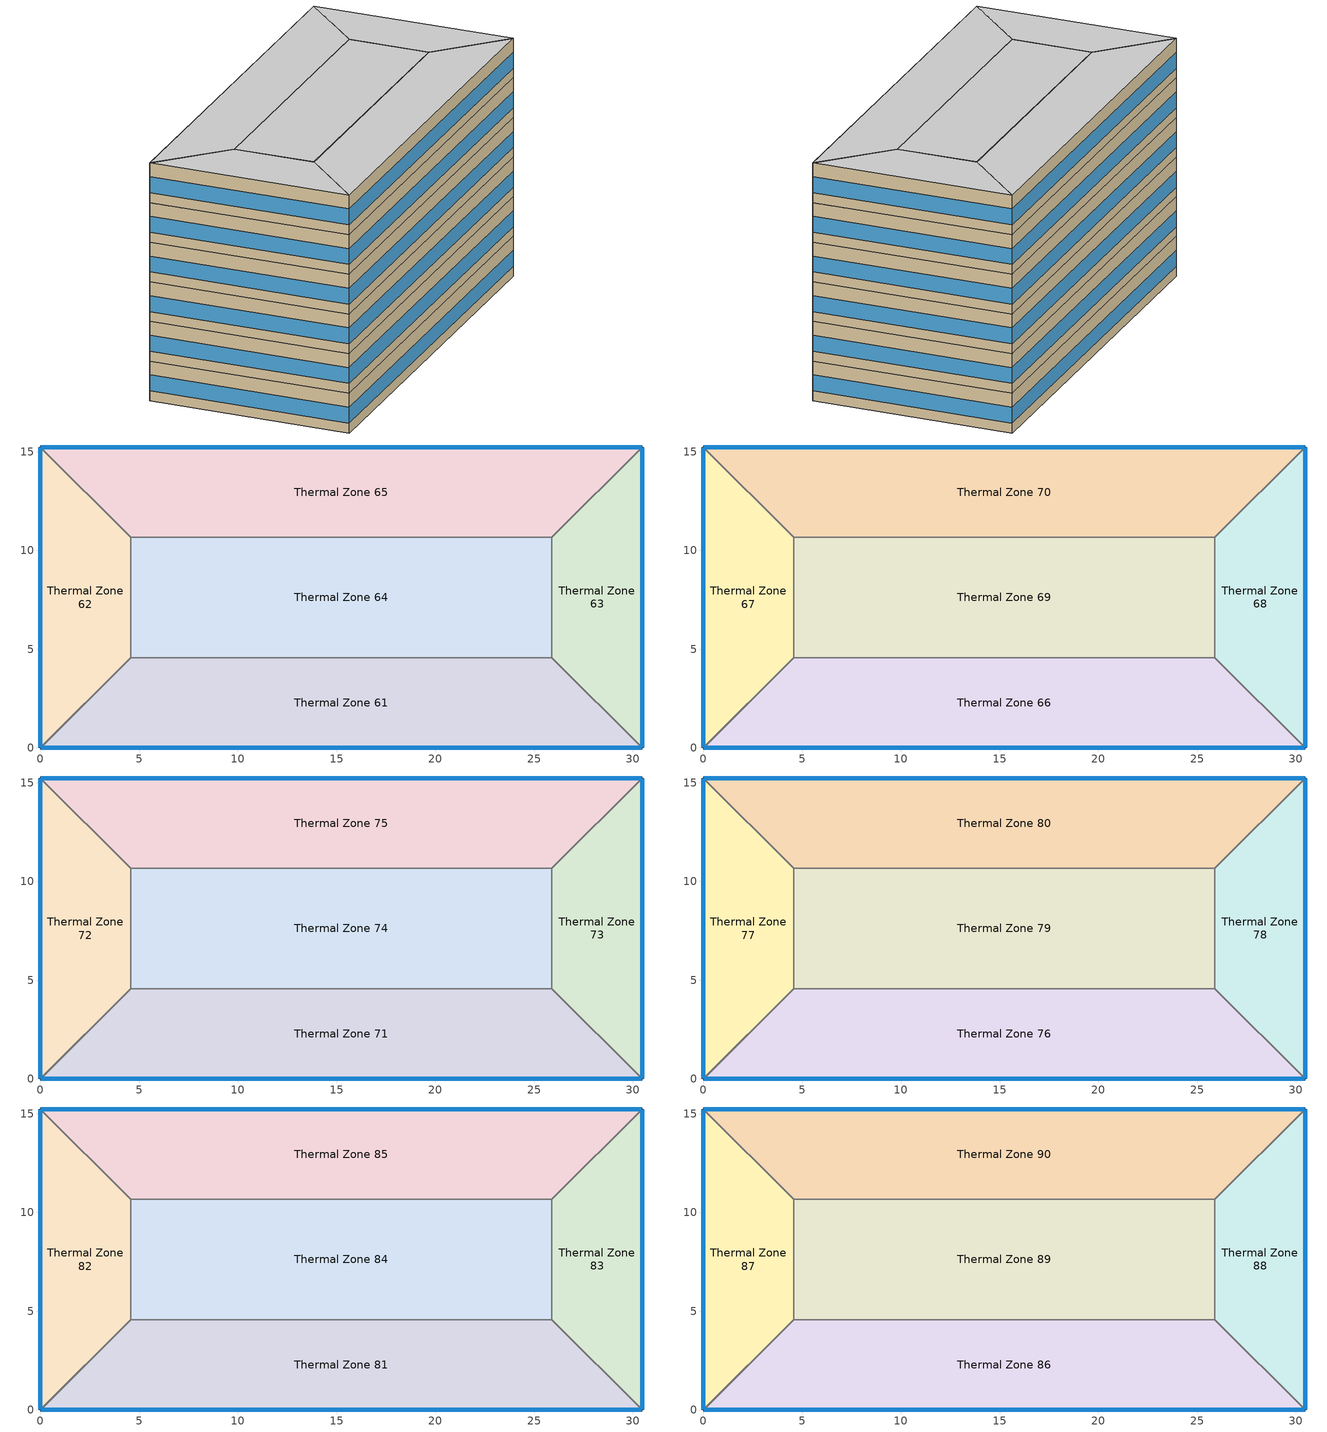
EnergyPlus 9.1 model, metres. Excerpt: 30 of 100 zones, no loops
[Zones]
Thermal Zone 61
 floor to Thermal Zone 56 (Interior Floor): 25.91,4.57 30.48,0 0,0 4.57,4.57 z36.58
 wall outside (ASHRAE 90.1-2010 ExtWall Mass ClimateZone 5): 0,0 30.48,0 z36.58:39.62
 wall to Thermal Zone 62 (Interior Wall): 4.57,4.57 0,0 z36.58:39.62
 wall to Thermal Zone 64 (Interior Wall): 25.91,4.57 4.57,4.57 z36.58:39.62
 wall to Thermal Zone 63 (Interior Wall): 30.48,0 25.91,4.57 z36.58:39.62
 window (ASHRAE 90.1-2010 ExtWindow Metal ClimateZone 4-6): 0.03,0 30.45,0 z37.34:38.56
Thermal Zone 62
 floor to Thermal Zone 57 (Interior Floor): 0,15.24 4.57,10.67 4.57,4.57 0,0 z36.58
 wall outside (ASHRAE 90.1-2010 ExtWall Mass ClimateZone 5): 0,15.24 0,0 z36.58:39.62
 wall to Thermal Zone 64 (Interior Wall): 4.57,4.57 4.57,10.67 z36.58:39.62
 wall to Thermal Zone 65 (Interior Wall): 4.57,10.67 0,15.24 z36.58:39.62
 window (ASHRAE 90.1-2010 ExtWindow Metal ClimateZone 4-6): 0,15.21 0,0.03 z37.34:38.56
Thermal Zone 63
 floor to Thermal Zone 58 (Interior Floor): 30.48,15.24 30.48,0 25.91,4.57 25.91,10.67 z36.58
 wall outside (ASHRAE 90.1-2010 ExtWall Mass ClimateZone 5): 30.48,0 30.48,15.24 z36.58:39.62
 wall to Thermal Zone 64 (Interior Wall): 25.91,10.67 25.91,4.57 z36.58:39.62
 wall to Thermal Zone 65 (Interior Wall): 30.48,15.24 25.91,10.67 z36.58:39.62
 window (ASHRAE 90.1-2010 ExtWindow Metal ClimateZone 4-6): 30.48,0.03 30.48,15.21 z37.34:38.56
Thermal Zone 64
 floor to Thermal Zone 59 (Interior Floor): 25.91,10.67 25.91,4.57 4.57,4.57 4.57,10.67 z36.58
 wall to Thermal Zone 65 (Interior Wall): 25.91,10.67 4.57,10.67 z36.58:39.62
Thermal Zone 65
 floor to Thermal Zone 60 (Interior Floor): 30.48,15.24 25.91,10.67 4.57,10.67 0,15.24 z36.58
 wall outside (ASHRAE 90.1-2010 ExtWall Mass ClimateZone 5): 30.48,15.24 0,15.24 z36.58:39.62
 window (ASHRAE 90.1-2010 ExtWindow Metal ClimateZone 4-6): 30.45,15.24 0.03,15.24 z37.34:38.56
Thermal Zone 66
 floor to Thermal Zone 61 (Interior Floor): 25.91,4.57 30.48,0 0,0 4.57,4.57 z39.62
 wall outside (ASHRAE 90.1-2010 ExtWall Mass ClimateZone 5): 0,0 30.48,0 z39.62:42.67
 wall to Thermal Zone 67 (Interior Wall): 4.57,4.57 0,0 z39.62:42.67
 wall to Thermal Zone 69 (Interior Wall): 25.91,4.57 4.57,4.57 z39.62:42.67
 wall to Thermal Zone 68 (Interior Wall): 30.48,0 25.91,4.57 z39.62:42.67
 window (ASHRAE 90.1-2010 ExtWindow Metal ClimateZone 4-6): 0.03,0 30.45,0 z40.38:41.61
Thermal Zone 67
 floor to Thermal Zone 62 (Interior Floor): 0,15.24 4.57,10.67 4.57,4.57 0,0 z39.62
 wall outside (ASHRAE 90.1-2010 ExtWall Mass ClimateZone 5): 0,15.24 0,0 z39.62:42.67
 wall to Thermal Zone 69 (Interior Wall): 4.57,4.57 4.57,10.67 z39.62:42.67
 wall to Thermal Zone 70 (Interior Wall): 4.57,10.67 0,15.24 z39.62:42.67
 window (ASHRAE 90.1-2010 ExtWindow Metal ClimateZone 4-6): 0,15.21 0,0.03 z40.38:41.61
Thermal Zone 68
 floor to Thermal Zone 63 (Interior Floor): 30.48,15.24 30.48,0 25.91,4.57 25.91,10.67 z39.62
 wall outside (ASHRAE 90.1-2010 ExtWall Mass ClimateZone 5): 30.48,0 30.48,15.24 z39.62:42.67
 wall to Thermal Zone 69 (Interior Wall): 25.91,10.67 25.91,4.57 z39.62:42.67
 wall to Thermal Zone 70 (Interior Wall): 30.48,15.24 25.91,10.67 z39.62:42.67
 window (ASHRAE 90.1-2010 ExtWindow Metal ClimateZone 4-6): 30.48,0.03 30.48,15.21 z40.38:41.61
Thermal Zone 69
 floor to Thermal Zone 64 (Interior Floor): 25.91,10.67 25.91,4.57 4.57,4.57 4.57,10.67 z39.62
 wall to Thermal Zone 70 (Interior Wall): 25.91,10.67 4.57,10.67 z39.62:42.67
Thermal Zone 70
 floor to Thermal Zone 65 (Interior Floor): 30.48,15.24 25.91,10.67 4.57,10.67 0,15.24 z39.62
 wall outside (ASHRAE 90.1-2010 ExtWall Mass ClimateZone 5): 30.48,15.24 0,15.24 z39.62:42.67
 window (ASHRAE 90.1-2010 ExtWindow Metal ClimateZone 4-6): 30.45,15.24 0.03,15.24 z40.38:41.61
Thermal Zone 71
 floor to Thermal Zone 66 (Interior Floor): 25.91,4.57 30.48,0 0,0 4.57,4.57 z42.67
 wall outside (ASHRAE 90.1-2010 ExtWall Mass ClimateZone 5): 0,0 30.48,0 z42.67:45.72
 wall to Thermal Zone 72 (Interior Wall): 4.57,4.57 0,0 z42.67:45.72
 wall to Thermal Zone 74 (Interior Wall): 25.91,4.57 4.57,4.57 z42.67:45.72
 wall to Thermal Zone 73 (Interior Wall): 30.48,0 25.91,4.57 z42.67:45.72
 window (ASHRAE 90.1-2010 ExtWindow Metal ClimateZone 4-6): 0.03,0 30.45,0 z43.43:44.65
Thermal Zone 72
 floor to Thermal Zone 67 (Interior Floor): 0,15.24 4.57,10.67 4.57,4.57 0,0 z42.67
 wall outside (ASHRAE 90.1-2010 ExtWall Mass ClimateZone 5): 0,15.24 0,0 z42.67:45.72
 wall to Thermal Zone 74 (Interior Wall): 4.57,4.57 4.57,10.67 z42.67:45.72
 wall to Thermal Zone 75 (Interior Wall): 4.57,10.67 0,15.24 z42.67:45.72
 window (ASHRAE 90.1-2010 ExtWindow Metal ClimateZone 4-6): 0,15.21 0,0.03 z43.43:44.66
Thermal Zone 73
 floor to Thermal Zone 68 (Interior Floor): 30.48,15.24 30.48,0 25.91,4.57 25.91,10.67 z42.67
 wall outside (ASHRAE 90.1-2010 ExtWall Mass ClimateZone 5): 30.48,0 30.48,15.24 z42.67:45.72
 wall to Thermal Zone 74 (Interior Wall): 25.91,10.67 25.91,4.57 z42.67:45.72
 wall to Thermal Zone 75 (Interior Wall): 30.48,15.24 25.91,10.67 z42.67:45.72
 window (ASHRAE 90.1-2010 ExtWindow Metal ClimateZone 4-6): 30.48,0.03 30.48,15.21 z43.43:44.66
Thermal Zone 74
 floor to Thermal Zone 69 (Interior Floor): 25.91,10.67 25.91,4.57 4.57,4.57 4.57,10.67 z42.67
 wall to Thermal Zone 75 (Interior Wall): 25.91,10.67 4.57,10.67 z42.67:45.72
Thermal Zone 75
 floor to Thermal Zone 70 (Interior Floor): 30.48,15.24 25.91,10.67 4.57,10.67 0,15.24 z42.67
 wall outside (ASHRAE 90.1-2010 ExtWall Mass ClimateZone 5): 30.48,15.24 0,15.24 z42.67:45.72
 window (ASHRAE 90.1-2010 ExtWindow Metal ClimateZone 4-6): 30.45,15.24 0.03,15.24 z43.43:44.65
Thermal Zone 76
 floor to Thermal Zone 71 (Interior Floor): 25.91,4.57 30.48,0 0,0 4.57,4.57 z45.72
 wall outside (ASHRAE 90.1-2010 ExtWall Mass ClimateZone 5): 0,0 30.48,0 z45.72:48.77
 wall to Thermal Zone 77 (Interior Wall): 4.57,4.57 0,0 z45.72:48.77
 wall to Thermal Zone 79 (Interior Wall): 25.91,4.57 4.57,4.57 z45.72:48.77
 wall to Thermal Zone 78 (Interior Wall): 30.48,0 25.91,4.57 z45.72:48.77
 window (ASHRAE 90.1-2010 ExtWindow Metal ClimateZone 4-6): 0.03,0 30.45,0 z46.48:47.7
Thermal Zone 77
 floor to Thermal Zone 72 (Interior Floor): 0,15.24 4.57,10.67 4.57,4.57 0,0 z45.72
 wall outside (ASHRAE 90.1-2010 ExtWall Mass ClimateZone 5): 0,15.24 0,0 z45.72:48.77
 wall to Thermal Zone 79 (Interior Wall): 4.57,4.57 4.57,10.67 z45.72:48.77
 wall to Thermal Zone 80 (Interior Wall): 4.57,10.67 0,15.24 z45.72:48.77
 window (ASHRAE 90.1-2010 ExtWindow Metal ClimateZone 4-6): 0,15.21 0,0.03 z46.48:47.7
Thermal Zone 78
 floor to Thermal Zone 73 (Interior Floor): 30.48,15.24 30.48,0 25.91,4.57 25.91,10.67 z45.72
 wall outside (ASHRAE 90.1-2010 ExtWall Mass ClimateZone 5): 30.48,0 30.48,15.24 z45.72:48.77
 wall to Thermal Zone 79 (Interior Wall): 25.91,10.67 25.91,4.57 z45.72:48.77
 wall to Thermal Zone 80 (Interior Wall): 30.48,15.24 25.91,10.67 z45.72:48.77
 window (ASHRAE 90.1-2010 ExtWindow Metal ClimateZone 4-6): 30.48,0.03 30.48,15.21 z46.48:47.7
Thermal Zone 79
 floor to Thermal Zone 74 (Interior Floor): 25.91,10.67 25.91,4.57 4.57,4.57 4.57,10.67 z45.72
 wall to Thermal Zone 80 (Interior Wall): 25.91,10.67 4.57,10.67 z45.72:48.77
Thermal Zone 80
 floor to Thermal Zone 75 (Interior Floor): 30.48,15.24 25.91,10.67 4.57,10.67 0,15.24 z45.72
 wall outside (ASHRAE 90.1-2010 ExtWall Mass ClimateZone 5): 30.48,15.24 0,15.24 z45.72:48.77
 window (ASHRAE 90.1-2010 ExtWindow Metal ClimateZone 4-6): 30.45,15.24 0.03,15.24 z46.48:47.7
Thermal Zone 81
 floor to Thermal Zone 76 (Interior Floor): 25.91,4.57 30.48,0 0,0 4.57,4.57 z48.77
 wall outside (ASHRAE 90.1-2010 ExtWall Mass ClimateZone 5): 0,0 30.48,0 z48.77:51.82
 wall to Thermal Zone 82 (Interior Wall): 4.57,4.57 0,0 z48.77:51.82
 wall to Thermal Zone 84 (Interior Wall): 25.91,4.57 4.57,4.57 z48.77:51.82
 wall to Thermal Zone 83 (Interior Wall): 30.48,0 25.91,4.57 z48.77:51.82
 window (ASHRAE 90.1-2010 ExtWindow Metal ClimateZone 4-6): 0.03,0 30.45,0 z49.53:50.75
Thermal Zone 82
 floor to Thermal Zone 77 (Interior Floor): 0,15.24 4.57,10.67 4.57,4.57 0,0 z48.77
 wall outside (ASHRAE 90.1-2010 ExtWall Mass ClimateZone 5): 0,15.24 0,0 z48.77:51.82
 wall to Thermal Zone 84 (Interior Wall): 4.57,4.57 4.57,10.67 z48.77:51.82
 wall to Thermal Zone 85 (Interior Wall): 4.57,10.67 0,15.24 z48.77:51.82
 window (ASHRAE 90.1-2010 ExtWindow Metal ClimateZone 4-6): 0,15.21 0,0.03 z49.53:50.75
Thermal Zone 83
 floor to Thermal Zone 78 (Interior Floor): 30.48,15.24 30.48,0 25.91,4.57 25.91,10.67 z48.77
 wall outside (ASHRAE 90.1-2010 ExtWall Mass ClimateZone 5): 30.48,0 30.48,15.24 z48.77:51.82
 wall to Thermal Zone 84 (Interior Wall): 25.91,10.67 25.91,4.57 z48.77:51.82
 wall to Thermal Zone 85 (Interior Wall): 30.48,15.24 25.91,10.67 z48.77:51.82
 window (ASHRAE 90.1-2010 ExtWindow Metal ClimateZone 4-6): 30.48,0.03 30.48,15.21 z49.53:50.75
Thermal Zone 84
 floor to Thermal Zone 79 (Interior Floor): 25.91,10.67 25.91,4.57 4.57,4.57 4.57,10.67 z48.77
 wall to Thermal Zone 85 (Interior Wall): 25.91,10.67 4.57,10.67 z48.77:51.82
Thermal Zone 85
 floor to Thermal Zone 80 (Interior Floor): 30.48,15.24 25.91,10.67 4.57,10.67 0,15.24 z48.77
 wall outside (ASHRAE 90.1-2010 ExtWall Mass ClimateZone 5): 30.48,15.24 0,15.24 z48.77:51.82
 window (ASHRAE 90.1-2010 ExtWindow Metal ClimateZone 4-6): 30.45,15.24 0.03,15.24 z49.53:50.75
Thermal Zone 86
 floor to Thermal Zone 81 (Interior Floor): 25.91,4.57 30.48,0 0,0 4.57,4.57 z51.82
 wall outside (ASHRAE 90.1-2010 ExtWall Mass ClimateZone 5): 0,0 30.48,0 z51.82:54.86
 wall to Thermal Zone 87 (Interior Wall): 4.57,4.57 0,0 z51.82:54.86
 wall to Thermal Zone 89 (Interior Wall): 25.91,4.57 4.57,4.57 z51.82:54.86
 wall to Thermal Zone 88 (Interior Wall): 30.48,0 25.91,4.57 z51.82:54.86
 window (ASHRAE 90.1-2010 ExtWindow Metal ClimateZone 4-6): 0.03,0 30.45,0 z52.58:53.8
 ceiling to Thermal Zone 91 (Interior Ceiling): 30.48,0 25.91,4.57 4.57,4.57 0,0 z54.86
Thermal Zone 87
 floor to Thermal Zone 82 (Interior Floor): 0,15.24 4.57,10.67 4.57,4.57 0,0 z51.82
 wall outside (ASHRAE 90.1-2010 ExtWall Mass ClimateZone 5): 0,15.24 0,0 z51.82:54.86
 wall to Thermal Zone 89 (Interior Wall): 4.57,4.57 4.57,10.67 z51.82:54.86
 wall to Thermal Zone 90 (Interior Wall): 4.57,10.67 0,15.24 z51.82:54.86
 window (ASHRAE 90.1-2010 ExtWindow Metal ClimateZone 4-6): 0,15.21 0,0.03 z52.58:53.8
 ceiling to Thermal Zone 92 (Interior Ceiling): 0,0 4.57,4.57 4.57,10.67 0,15.24 z54.86
Thermal Zone 88
 floor to Thermal Zone 83 (Interior Floor): 30.48,15.24 30.48,0 25.91,4.57 25.91,10.67 z51.82
 wall outside (ASHRAE 90.1-2010 ExtWall Mass ClimateZone 5): 30.48,0 30.48,15.24 z51.82:54.86
 wall to Thermal Zone 89 (Interior Wall): 25.91,10.67 25.91,4.57 z51.82:54.86
 wall to Thermal Zone 90 (Interior Wall): 30.48,15.24 25.91,10.67 z51.82:54.86
 window (ASHRAE 90.1-2010 ExtWindow Metal ClimateZone 4-6): 30.48,0.03 30.48,15.21 z52.58:53.8
 ceiling to Thermal Zone 93 (Interior Ceiling): 30.48,0 30.48,15.24 25.91,10.67 25.91,4.57 z54.86
Thermal Zone 89
 floor to Thermal Zone 84 (Interior Floor): 25.91,10.67 25.91,4.57 4.57,4.57 4.57,10.67 z51.82
 wall to Thermal Zone 90 (Interior Wall): 25.91,10.67 4.57,10.67 z51.82:54.86
 ceiling to Thermal Zone 94 (Interior Ceiling): 25.91,4.57 25.91,10.67 4.57,10.67 4.57,4.57 z54.86
Thermal Zone 90
 floor to Thermal Zone 85 (Interior Floor): 30.48,15.24 25.91,10.67 4.57,10.67 0,15.24 z51.82
 wall outside (ASHRAE 90.1-2010 ExtWall Mass ClimateZone 5): 30.48,15.24 0,15.24 z51.82:54.86
 window (ASHRAE 90.1-2010 ExtWindow Metal ClimateZone 4-6): 30.45,15.24 0.03,15.24 z52.58:53.8
 ceiling to Thermal Zone 95 (Interior Ceiling): 25.91,10.67 30.48,15.24 0,15.24 4.57,10.67 z54.86
[Building]
Building 1
[Site:Location]
Chicago Ohare Intl Ap: Latitude {deg}=41.98; Longitude {deg}=-87.92; Time Zone {hr}=-6; Elevation {m}=201
[SizingPeriod:DesignDay] Day of Month=21; Dry-Bulb Temperature Range Modifier Type=DefaultMultipliers; Humidity Condition Type=Wetbulb; Barometric Pressure {Pa}=98934; Rain Indicator=No; Snow Indicator=No; Daylight Saving Time Indicator=No
Name | Month | Day Type | Maximum Dry-Bulb Temperature {C} | Daily Dry-Bulb Temperature Range {deltaC} | Wetbulb or DewPoint at Maximum Dry-Bulb {C} | Wind Speed {m/s} | Wind Direction {deg} | Solar Model Indicator | ASHRAE Clear Sky Optical Depth for Beam Irradiance (taub) | ASHRAE Clear Sky Optical Depth for Diffuse Irradiance (taud) | Sky Clearness
Chicago Ohare Intl Ap Ann Clg .4% Condns DB=>MWB | 7 | SummerDesignDay | 33.3 | 10.5 | 23.7 | 5.2 | 230 | ASHRAETau | 0.455 | 2.05
Chicago Ohare Intl Ap Ann Htg 99.6% Condns DB | 1 | WinterDesignDay | -20 | 0 | -20 | 4.9 | 270 | ASHRAEClearSky |  |  | 0
[Material] Thermal Absorptance=0.9
Name | Roughness | Thickness {m} | Conductivity {W/m-K} | Density {kg/m3} | Specific Heat {J/kg-K} | Solar Absorptance | Visible Absorptance
1/2IN Gypsum | Smooth | 0.0127 | 0.16 | 784.9 | 830 | 0.4 | 0.4
1IN Stucco | Smooth | 0.0253 | 0.6918 | 1858 | 837 | 0.92 | 0.92
8IN CONCRETE HW RefBldg | Rough | 0.2032 | 1.311 | 2240 | 836.8 | 0.7 | 0.7
F16 Acoustic tile | MediumSmooth | 0.0191 | 0.06 | 368 | 590 | 0.3 | 0.3
G01a 19mm gypsum board | MediumSmooth | 0.019 | 0.16 | 800 | 1090 | 0.4 | 0.4
M11 100mm lightweight concrete | MediumRough | 0.1016 | 0.53 | 1280 | 840 | 0.5 | 0.5
Mass Wall Insulation R-8.72 IP | MediumRough | 0.075271 | 0.049 | 265 | 836.8 | 0.7 | 0.7
[Material:AirGap]
Name | Thermal Resistance {m2-K/W}
F04 Wall air space resistance | 0.15
F05 Ceiling air space resistance | 0.18
[WindowMaterial:SimpleGlazingSystem]
Fixed Window 3.12/0.40/0.31: U-Factor {W/m2-K}=3.12304; Solar Heat Gain Coefficient=0.4; Visible Transmittance=0.31
[Construction]
ASHRAE 90.1-2010 ExtWall Mass ClimateZone 5: 1IN Stucco, 8IN CONCRETE HW RefBldg, Mass Wall Insulation R-8.72 IP, 1/2IN Gypsum
ASHRAE 90.1-2010 ExtWindow Metal ClimateZone 4-6: Fixed Window 3.12/0.40/0.31
Interior Ceiling: M11 100mm lightweight concrete, F05 Ceiling air space resistance, F16 Acoustic tile
Interior Floor: F16 Acoustic tile, F05 Ceiling air space resistance, M11 100mm lightweight concrete
Interior Wall: G01a 19mm gypsum board, F04 Wall air space resistance, G01a 19mm gypsum board
[Zone]
Thermal Zone 61; Thermal Zone 62; Thermal Zone 63; Thermal Zone 64; Thermal Zone 65; Thermal Zone 66; Thermal Zone 67; Thermal Zone 68; Thermal Zone 69; Thermal Zone 70; Thermal Zone 71; Thermal Zone 72; Thermal Zone 73; Thermal Zone 74; Thermal Zone 75; Thermal Zone 76; Thermal Zone 77; Thermal Zone 78; Thermal Zone 79; Thermal Zone 80; Thermal Zone 81; Thermal Zone 82; Thermal Zone 83; Thermal Zone 84; Thermal Zone 85; Thermal Zone 86; Thermal Zone 87; Thermal Zone 88; Thermal Zone 89; Thermal Zone 90
